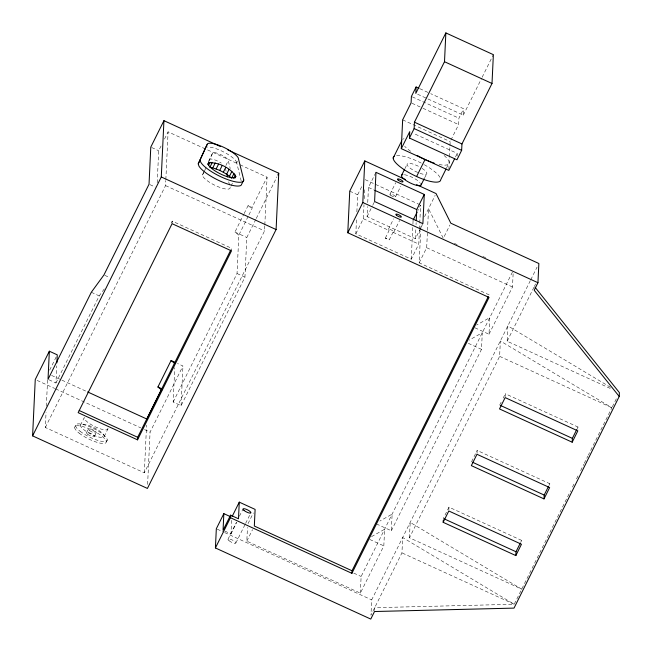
<?xml version="1.0" encoding="UTF-8"?>
<svg xmlns="http://www.w3.org/2000/svg" width="652" height="652" viewBox="0 0 652 652"><rect width="100%" height="100%" fill="white"/><g stroke="black" fill="none" stroke-linecap="round" stroke-linejoin="round"><path stroke-width="0.49" stroke-dasharray="3.26 2.44" d="M264.785 225.853L264.541 230.922L144.32 472.806L45.338 427.492L46.056 412.276M46.341 406.188L47.588 379.814M48.9 379.766L55.933 382.993L56.74 365.894M157.189 182.845L158.705 150.742L161.386 145.339M144.32 472.806L146.57 425.137M147.613 484.42L150.074 432.121L182.951 365.984L177.466 363.474M45.338 427.492L165.559 185.6L165.795 180.531M165.844 179.52L168.094 131.843L238.404 164.035M172.087 223.685L172.209 221.126L231.599 248.314L231.476 250.873M255.812 219.382L246.823 237.483L244.948 277.157L181.077 405.658L173.163 402.031L174.777 367.679M181.077 405.658L182.951 365.984M173.163 402.031L237.026 273.53L238.844 235.136L248.485 215.73M224.818 531.087L230.979 533.906L231.623 520.206M248.925 214.85L251.99 208.681L252.047 207.401L267.075 177.165L239.325 164.459M371.485 536.661L384.607 529.253L383.824 545.887L360.344 593.133L246.815 541.16L247.458 527.452M264.826 224.834L267.075 177.165M419.432 230.066L418.771 244.084L411.257 259.203L355.829 233.823L356.53 218.811M356.864 211.802L357.663 194.785L362.528 185.005M355.829 233.823L363.343 218.705L364.003 204.695M364.281 198.689L364.753 188.672M420.687 228.07L415.381 238.738L367.076 216.627L367.549 206.562M367.744 202.536L368.453 187.442L375.968 172.324M360.344 593.133L361.127 576.49L513.287 270.36M530.321 280.678L371.673 599.881L370.947 615.235L401.942 552.88L402.667 537.517L514.2 604.274L570.655 490.703M374.566 610.557L374.704 607.68L514.2 604.274L401.942 552.88M376.383 523.923L391.339 530.769L392.121 514.135L379.871 521.054M411.257 259.203L412.863 225.168M412.912 224.166L413.099 220.164M415.381 238.738L415.854 228.681M416.049 224.655L416.139 222.642M419.481 229.072L419.717 224.06M419.758 223.065L420.613 205.046L417.956 210.384M489.147 294.867L419.171 262.829L420.687 230.792M420.736 229.797L421.013 223.791M409.456 537.761L410.181 522.399L521.714 589.155L409.456 537.761L499.628 356.342L500.345 340.988L611.886 407.744L588.324 455.145M419.171 262.829L426.685 247.711L428.527 208.673L443.311 238.322L449.937 224.981M448.853 169.439L449.407 157.694M449.448 156.684L449.929 146.627M449.97 145.624L450.165 141.598L458.617 124.597L458.918 118.191L463.613 108.745L430.719 93.684M457.125 156.138L457.256 153.391L413.401 133.318M443.254 520.394L443.344 518.479L448.975 507.142L521.649 540.41L521.551 542.325M417.63 94.23L463.311 115.143L463.613 108.745M448.845 510.019L448.975 507.142M391.339 530.769L481.502 349.358L482.293 332.716L469.171 340.132M477.019 453.327L477.158 450.451L549.823 483.719L549.734 485.634M474.941 327.793L489.016 334.24L489.807 317.597L476.685 325.014M610.199 388.413L507.142 341.224L507.859 325.87L610.688 387.41M505.194 396.636L505.333 393.759L577.998 427.027L577.868 429.904M489.016 334.24L512.505 286.994L513.148 273.294M228.722 181.826L230.18 187.727A15.338 4.132 26.4 0 1 216.105 185.861A15.338 4.132 26.4 0 1 202.462 175.038L206.056 166.993M208.444 161.623L212.438 153.416A8.769 2.363 26.4 0 1 220.482 154.475A8.769 2.363 26.4 0 1 228.273 160.661L230.213 168.526M208.844 161.46L212.438 153.416M49.658 370.132L56.365 356.636M164.516 139.047L168.094 131.843M55.933 382.993L99.226 295.894L104.401 288.803M171.305 222.943L172.209 221.126M74.621 427.353L75.559 425.463M202.462 175.038L203.66 172.625M204.06 171.826L205.258 169.414M80.489 425.177L84.247 417.622A13.146 3.545 26.4 0 0 96.789 427.5A13.146 3.545 26.4 0 0 107.759 427.81M86.496 432.798L88.379 429.016M225.877 165.486L228.273 160.661M94.418 436.416L96.3 432.643M241.199 180.979L236.717 162.829L237.841 160.555M104.19 436.473L107.939 428.918M230.971 186.122L232.568 182.91M106.292 441.86L107.238 439.97M238.844 235.136L234.94 232.039L243.709 214.402M244.15 213.522L248.094 205.584L252.047 207.401M256.26 218.477L276.953 176.847M367.076 216.627L372.382 205.95M372.822 205.062L374.59 201.509M389.969 194.288L395.723 182.723M404.892 168.681L407.06 164.32M395.519 196.822L400.817 186.154M227.964 539.318L236.366 522.423M239.455 516.197L242.992 509.082M230.979 533.906L236.725 522.342M388.315 229.488L393.621 218.811M385.365 238.07L389.097 230.49A3.064 0.823 26.4 0 1 389.154 229.227A3.064 0.823 26.4 0 1 393.075 231.02A3.064 0.823 26.4 0 1 393.017 232.283L389.228 239.838L388.673 239.724A3.064 0.823 26.4 0 1 385.902 238.453L385.365 238.07L389.228 239.838M235.885 542.945L245.168 524.265M245.608 523.377L250.914 512.708M248.037 523.629L253.343 512.953M393.857 232.022L399.603 220.466M424.688 177.743L426.856 173.383M246.815 541.16L252.56 529.595M463.311 115.143L481.706 78.142M482.154 77.238L493.368 54.67M446.498 168.094L449.171 162.723M424.55 216.676L435.161 195.331M455.479 156.977L457.256 153.391M421.127 227.181L422.895 223.62M530.769 279.773L537.061 267.124M507.142 341.224L533.931 287.32M534.379 286.424L535.626 283.905M471.518 461.787L477.158 450.451M499.693 405.096L501.429 401.608M503.165 398.119L505.333 393.759M520.777 542.154L521.649 540.41M548.96 485.463L549.823 483.719M577.134 428.772L577.998 427.027M572.464 487.052L574.73 482.496M576.547 478.853L578.813 474.289M580.622 470.646L583.793 464.265M584.249 463.352L587.868 456.058M612.326 406.856L616.751 397.956M392.985 232.283L418.771 244.084M419.758 88.664L429.807 93.269M412.317 96.863L458.918 118.191M412.015 103.26L422.072 107.857M422.985 108.281L458.617 124.597M402.651 119.846L450.165 141.598M365.177 179.667L419.684 204.622M368.453 187.442L373.922 189.944M349.749 191.158L357.663 194.785M454.362 243.375L457.125 244.647M482.904 256.448L485.667 257.711M363.343 218.705L389.122 230.506M426.685 247.711L512.505 286.994M151.663 147.515L158.705 150.742M165.559 185.6L264.541 230.922M149.911 184.638L155.192 187.059M234.94 232.039L246.823 237.483M499.628 356.342L611.886 407.744M468.307 343.319L481.502 349.358M237.026 273.53L244.948 277.157M104.825 275.348L109.226 277.361M91.313 292.267L99.226 295.894M51.573 375.422L87.645 391.942M37.107 380.401L54.703 388.453M55.624 388.877L140.816 427.883M144.524 429.578L150.074 432.121M369.749 539.448L383.824 545.887M353.743 573.116L361.127 576.49M217.255 529.179L223.726 532.146M224.655 532.57L371.673 599.881M248.094 205.584L251.99 208.681M236.717 162.829L236.35 161.606A17.604 4.743 26.4 0 0 223.237 151.753A17.604 4.743 26.4 0 0 207.271 147.026M225.323 168.069L226.293 172.006M209.243 159.838A8.769 2.363 26.4 0 1 221.232 163.057M444.102 155.461A26.3 7.09 26.4 0 1 438.038 164.206M410.662 151.313A26.3 7.09 26.4 0 1 404.656 146.268M402.561 139.349A26.3 7.09 26.4 0 1 404.036 138.737M396.563 155.592A26.3 7.09 26.4 0 1 423.458 164.247M424.297 164.72A26.3 7.09 26.4 0 1 439.994 177.368M422.04 168.346A10.954 2.95 26.4 0 1 422.512 174.076A10.954 2.95 26.4 0 1 407.182 164.948A10.954 2.95 26.4 0 1 419.668 166.936M404.427 174.72A10.954 2.95 26.4 0 1 419.969 182.511M80.033 431.208A17.531 4.727 26.4 0 0 106.635 441.045A17.531 4.727 26.4 0 0 87.531 425.895A17.531 4.727 26.4 0 0 80.033 431.208M87.621 434.232A4.385 1.182 26.4 0 0 94.271 436.685A4.385 1.182 26.4 0 0 89.495 432.904A4.385 1.182 26.4 0 0 87.621 434.232M89.495 430.45A4.385 1.182 26.4 0 0 96.146 432.912A4.385 1.182 26.4 0 0 91.37 429.122A4.385 1.182 26.4 0 0 89.495 430.45M83.35 429.326A13.146 3.545 26.4 0 0 103.562 437.199A13.146 3.545 26.4 0 0 90.106 425.96A13.146 3.545 26.4 0 0 83.35 429.326M79.088 433.099A17.531 4.727 26.4 0 0 105.697 442.936A17.531 4.727 26.4 0 0 86.594 427.785A17.531 4.727 26.4 0 0 79.088 433.099M390.752 195.29A3.064 0.823 26.4 0 0 395.414 197.01A3.064 0.823 26.4 0 0 392.072 194.361A3.064 0.823 26.4 0 0 390.752 195.29M229.08 540.752A4.385 1.182 26.4 0 0 235.731 543.214A4.385 1.182 26.4 0 0 230.955 539.424A4.385 1.182 26.4 0 0 229.08 540.752"/><path stroke-width="0.98" d="M227.825 149.911L278.754 173.228L276.098 229.545L147.417 488.438L32.6 435.87L35.257 379.554L49.348 351.208L57.262 354.835L56.887 362.879M49.348 351.208L48.02 379.366L91.313 292.267L103.953 274.94L149.031 184.239L150.783 147.116L163.937 120.661L220.417 146.521M137.548 439.847L231.476 250.873L172.087 223.685L78.159 412.659L137.548 439.847L137.67 437.288L230.694 250.132M32.6 435.87L161.28 176.977L163.937 120.661M535.015 287.214L619.4 392.626L619.221 396.465L514.02 608.112L374.525 611.519L370.768 619.082L215.421 547.957L216.325 528.756L223.84 513.637L230.881 516.865M223.84 513.637L223.057 530.28L230.572 515.161L238.493 518.788L239.276 502.146L255.111 509.399L254.329 526.042L352.015 570.761L351.901 573.328L230.449 517.721L230.572 515.161M351.901 573.328L489.033 297.426L347.785 232.756L349.749 191.158L364.778 160.922L405.503 179.569M347.785 232.756L362.814 202.519L364.778 160.922M454.591 158.762L448.804 170.4L401.29 148.648L402.651 119.846L411.102 102.845L411.404 96.439L416.106 86.993L418.845 88.248M416.106 86.993L415.805 93.391L445.854 32.918L493.368 54.67L492.007 83.472L461.958 143.945L461.649 150.343L456.954 159.789L409.448 138.037L409.749 131.639L401.29 148.648M409.448 138.037L414.142 128.591L414.444 122.193L444.501 61.72L445.854 32.918M416.237 220.629L416.758 209.553L424.273 194.443L375.968 172.324L374.59 201.509L422.895 223.62L424.273 194.443M443.164 522.317L448.796 510.981L521.461 544.249L515.83 555.586L443.164 522.317L443.254 520.394M515.83 555.586L516.009 551.747L520.345 543.026M619.221 396.465L534.2 290.262L537.949 282.707L538.862 263.506L450.825 223.204L436.041 193.554L416.604 184.655M544.004 498.894L549.644 487.557L476.971 454.289L471.339 465.626L544.004 498.894L544.184 495.055L548.519 486.335M572.187 442.203L577.819 430.866L505.153 397.598L499.513 408.934L572.187 442.203L572.366 438.364L576.702 429.644M198.241 163.856L207.499 143.758A17.604 4.743 26.4 0 1 223.041 146.985A17.604 4.743 26.4 0 1 238.225 157.825L243.783 180.074L241.093 185.315A24.181 6.52 26.4 0 1 219.74 180.889A24.181 6.52 26.4 0 1 198.893 165.991L198.241 163.856L207.034 144.597M207.809 164.394L208.624 162.755C218.599 162.087 230.523 167.874 235.812 176.39L234.997 178.029M208.428 165.584L210.058 162.307M212.307 162.389L209.862 167.303C217.882 168.901 225.568 172.698 231.623 178.208L234.06 173.302M212.764 167.906L215.209 162.992M216.13 168.99L218.575 164.076M219.724 170.474L222.169 165.567M223.302 172.275L225.747 167.36M226.627 174.247L229.064 169.333M229.463 176.276L231.9 171.362M233.766 178.289L235.396 175.013M161.818 390.092L157.923 387.003L171.069 360.54L174.728 362.219M161.443 389.7L146.855 419.049L87.645 391.942M277.858 175.038L278.754 173.228M393.205 157.98L401.656 140.971M215.421 547.957L230.449 517.721M401.42 175.657L404.46 169.553M232.202 516.376L239.276 502.146M416.595 176.529L425.047 159.528M421.225 184.72L424.256 178.615M413.099 220.164L417.076 212.161M446.049 168.99L440.711 179.732A26.3 7.09 26.4 0 1 413.498 175.046A26.3 7.09 26.4 0 1 394.101 156.358M352.015 570.761L488.267 296.652M205.152 148.371L205.616 147.539M208.624 162.755L208.094 163.701A15.338 4.132 26.4 0 0 221.745 174.524A15.338 4.132 26.4 0 0 235.812 176.39M243.783 180.074L242.968 181.533A24.181 6.52 26.4 0 1 221.623 177.108A24.181 6.52 26.4 0 1 200.767 162.209L200.123 160.082M444.501 61.72L492.007 83.472M414.444 122.193L461.958 143.945M414.142 128.591L461.649 150.343M374.835 190.36L416.758 209.553M362.814 202.519L537.949 282.707M161.28 176.977L276.098 229.545M500.614 405.511L572.366 438.364M472.439 462.203L544.184 495.055M157.923 387.003L161.093 388.445M444.265 518.902L516.009 551.747M79.194 410.515L137.67 437.288M171.069 360.54L174.972 363.637M226.782 173.97L227.507 176.912M434.167 163.106A26.3 7.09 26.4 0 1 431.208 162.079M430.353 161.753A26.3 7.09 26.4 0 1 417.231 155.502M420.923 183.742A10.954 2.95 26.4 0 1 409.88 182.772A10.954 2.95 26.4 0 1 402.822 174.663M398.266 180.172A3.064 0.823 26.4 0 0 402.928 181.892A3.064 0.823 26.4 0 0 399.586 179.243A3.064 0.823 26.4 0 0 398.266 180.172M396.612 215.372A3.064 0.823 26.4 0 0 401.265 217.092A3.064 0.823 26.4 0 0 397.924 214.443A3.064 0.823 26.4 0 0 396.612 215.372M244.109 510.516A4.385 1.182 26.4 0 0 250.759 512.977A4.385 1.182 26.4 0 0 245.983 509.188A4.385 1.182 26.4 0 0 244.109 510.516"/></g></svg>
